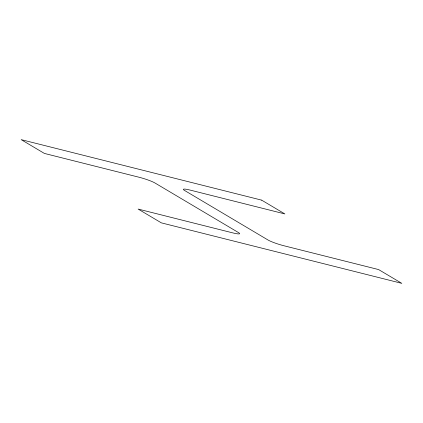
<?xml version="1.0" encoding="UTF-8"?>
<svg xmlns="http://www.w3.org/2000/svg" width="423" height="423" viewBox="0 0 423 423"><rect width="100%" height="100%" fill="white"/><g stroke="black" fill="none" stroke-linecap="round" stroke-linejoin="round"><path stroke-width="0.63" d="M261.641 200.137L21.15 139.632L44.389 153.427L139.061 177.242A12.542 1.507 17.7 0 1 154.982 183L238.487 232.571A12.542 1.507 17.7 0 1 232.787 232.888L138.12 209.068L161.359 222.863L401.85 283.368L378.611 269.573L283.939 245.758A12.542 1.507 17.7 0 1 268.018 240L184.513 190.429A12.542 1.507 17.7 0 1 190.213 190.112L284.88 213.932L261.641 200.137"/></g></svg>
